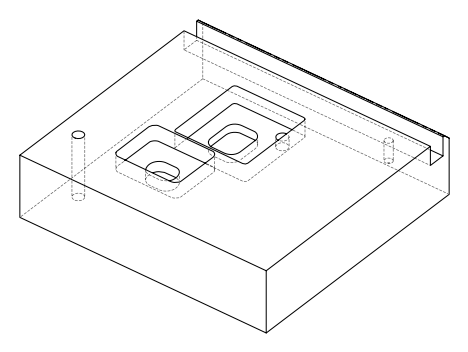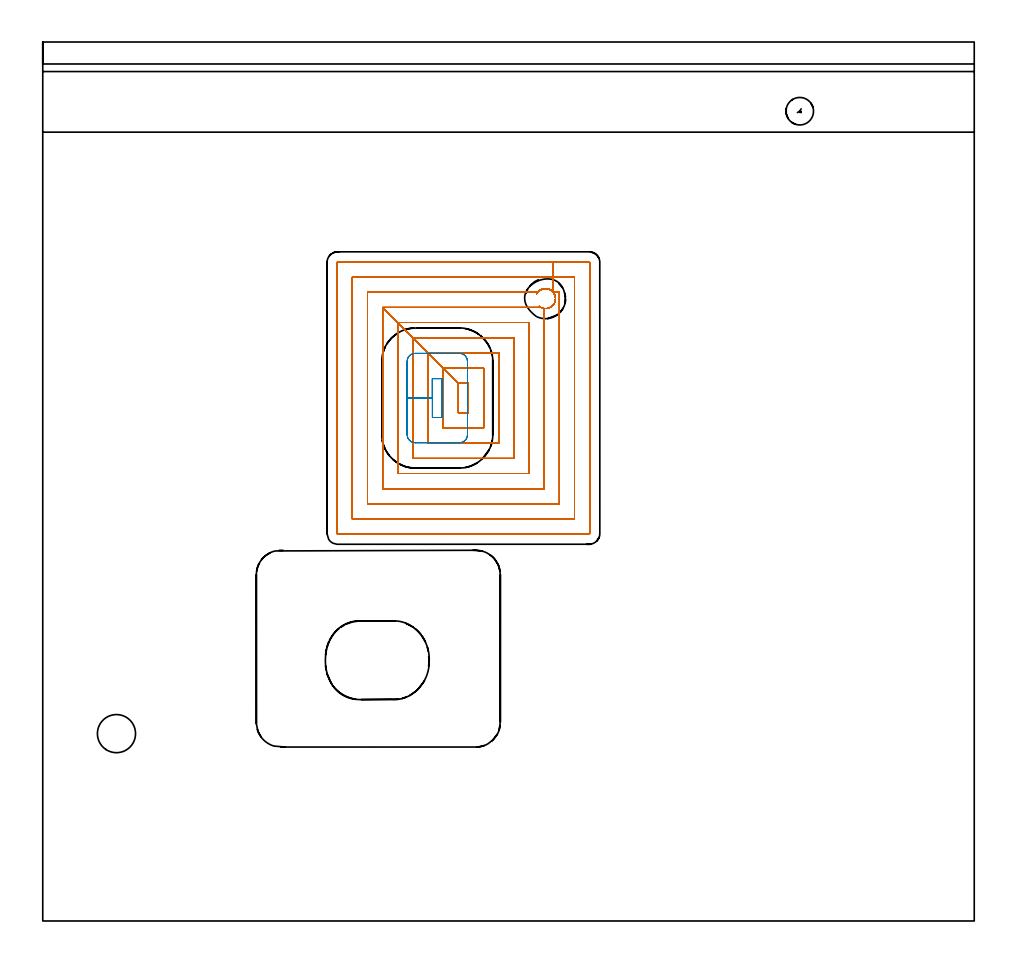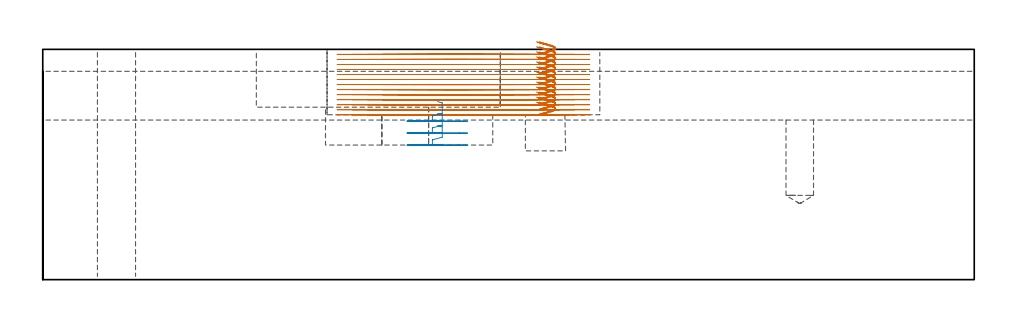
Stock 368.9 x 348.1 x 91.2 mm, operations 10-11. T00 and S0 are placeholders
(PLAN: 14 operations, 11 tool changes, 91.8 min)
(1 SPOT_DRILL | STEP1HOLE | NXT0321_9005460120000 | 0.03 min | 3 mm3)
(2 SPOT_DRILL_1 | STEP1POCKET | NXT0321_9005460120000 | 0.04 min | 2843 mm3)
(3 SPOT_DRILL_2 | STEP1POCKET_1 | NXT0321_9005460120000 | 0.03 min | 3055 mm3)
(4 DRILL_THROUGH_HOLE_INTO_CENTER | STEP1HOLE | NXT0301_065 | 0.39 min | 6298 mm3)
(5 DRILL_TO_ENLARGE_THROUGH_HOLE | STEP1HOLE | UGT0301_281 | 0.4 min | 9999 mm3)
(6 DRILL_BLIND_HOLE_INTO_CENTER | STEP1POCKET | NXT0301_128 | 0.07 min | 1570 mm3)
(7 DRILL_BLIND_HOLE_INTO_CENTER_1 | STEP1POCKET_1 | UGT0301_221 | 0.15 min | 2947 mm3)
(8 MILL_ROUGH_BLIND_HOLE_CONTOUR | STEP1POCKET | NXT0201_013 | Spiral | 0.49 min | 3564 mm3)
(9 AREA_MILL | FG_CHAMFER_SURFACE | UGT0205_001 | 11.96 min | 13963 mm3)
(10 MILL_RECTANGULAR_POCKET | POCKET_RECTANGULAR_STRAIGHT | NXT0201_009 | Follow Part, ap 2, ae 75% | 56.69 min | 318452 mm3)
(11 MILL_RECTANGULAR_POCKET_1 | POCKET_RECTANGULAR_STRAIGHT_1 | UGT0201_136 | Follow Part, ap 5, ae 75% | 1.35 min | 27385 mm3)
(12 MILL_RECTANGULAR_POCKET_2 | POCKET_RECTANGULAR_STRAIGHT_2 | UGT0201_008 | Follow Part, ap 4, ae 75% | 7.72 min | 170494 mm3)
(13 MILL_RECTANGULAR_POCKET_3 | POCKET_RECTANGULAR_STRAIGHT_3 | UGT0201_136 | Follow Part, ap 5, ae 75% | 0.95 min | 16499 mm3)
(14 MILL_RECTANGULAR_SLOT | SLOT_RECTANGULAR | UGT0201_008 | Follow Part, ap 4, ae 75% | 11.5 min | 244795 mm3)
(TOOL NXT0321_9005460120000 | NC Spot Drill, 142deg, 12mm, Carbide, Uncoated | D12 PA142 FL30 Z2)
(TOOL NXT0301_065 | Carbide Drill 9.4mm [860.1-0940-075A1-MM 2214] | D9.4 PA140 FL98 Z2)
(TOOL UGT0301_281 | Twist Drill 15.1 mm | D15.1 PA118 FL120 Z2)
(TOOL NXT0301_128 | Carbide Drill 12mm [861.1-1200-036A1-GP GC34] | D12 PA150 FL37.4 Z2)
(TOOL UGT0301_221 | Twist Drill 10.9 mm | D10.9 PA118 FL92 Z2)
(TOOL NXT0201_013 | ENDMILL 10mm | D10 FL30 Z4)
(TOOL UGT0205_001 | Chamfer Mill 20 x 3 x 45 deg. | D20 FL50 Z2)
(TOOL NXT0201_009 | ENDMILL 8mm [2P460-0800-NA 1630] | D8 FL26 Z6)
(TOOL UGT0201_136 | Carbide End Mill 20.0 | D20 FL30 Z4)
(TOOL UGT0201_008 | End Mill 16 mm | D16 FL32 Z4)
(OP 10 MILL_RECTANGULAR_POCKET)
G17 G21 G94 G90
T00 M6
G54
G17 G0 G90 X195.598 Y248.327 S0 M3
G43 Z101.2 H1
Z94.2
G94 G1 X195.77 Y248.616 Z94.11 F250.
X195.924 Y248.835 Z94.038
X196.092 Y249.07 Z93.961
X196.217 Y249.217 Z93.909
X196.296 Y249.292 Z93.88
X196.597 Y249.545 Z93.774
X196.904 Y249.795 Z93.668
X197.316 Y250.018 Z93.543
X197.526 Y250.115 Z93.481
X197.731 Y250.208 Z93.421
X198.017 Y250.304 Z93.339
X198.425 Y250.383 Z93.228
X198.839 Y250.447 Z93.116
X199.1 Y250.454 Z93.046
X199.54 Y250.418 Z92.928
X199.914 Y250.371 Z92.827
X200.214 Y250.29 Z92.743
X200.758 Y250.091 Z92.588
X200.793 Y250.077 Z92.578
X200.928 Y250.012 Z92.538
X201.352 Y249.733 Z92.402
X201.782 Y249.412 Z92.258
X202.096 Y249.062 Z92.132
X202.12 Y249.033 Z92.122
X202.452 Y248.601 Z91.976
X202.611 Y248.296 Z91.884
X202.839 Y247.799 Z91.737
X202.901 Y247.605 Z91.683
X202.985 Y247.164 Z91.563
X203.048 Y246.754 Z91.452
X203.054 Y246.491 Z91.381
X203.017 Y246.05 Z91.262
X202.97 Y245.68 Z91.163
X202.886 Y245.377 Z91.078
X202.727 Y244.941 Z90.954
X202.559 Y244.574 Z90.846
X202.518 Y244.51 Z90.825
X202.354 Y244.275 Z90.749
X202.067 Y243.885 Z90.619
X201.715 Y243.549 Z90.488
X201.263 Y243.181 Z90.332
X201.213 Y243.147 Z90.316
X200.336 Y242.736 Z90.056
X199.914 Y242.641 Z89.941
X199.468 Y242.564 Z89.819
X199.197 Y242.545 Z89.746
X198.801 Y242.57 Z89.64
X198.373 Y242.613 Z89.525
X198.097 Y242.674 Z89.449
X197.287 Y242.983 Z89.217
X197.257 Y243. Z89.208
X134.6 F500.
X164.6 Y213.
Y201.2
X168.6
Y213.
X164.6
X158.6 Y219.
Y195.2
X174.6
Y219.
X158.6
X152.6 Y225.
Y189.2
X180.6
Y225.
X152.6
X146.6 Y231.
Y183.2
X186.6
Y231.
X146.6
X140.6 Y237.
Y177.2
X192.6
Y237.
X140.6
X134.6 Y243.
Y171.2
X198.6
Y242.59
G0 X196.589 Y243.451 Z94.2
G1 X196.912 Y243.221 Z94.094 F250.
X197.084 Y243.1 Z94.037
X197.287 Y242.983 Z93.975
X198.097 Y242.674 Z93.742
X198.373 Y242.613 Z93.666
X198.801 Y242.57 Z93.551
X199.197 Y242.545 Z93.445
X199.468 Y242.564 Z93.372
X199.914 Y242.641 Z93.251
X200.336 Y242.736 Z93.135
X201.213 Y243.147 Z92.875
X201.263 Y243.181 Z92.859
X201.715 Y243.549 Z92.703
X202.067 Y243.885 Z92.572
X202.559 Y244.574 Z92.346
X202.727 Y244.941 Z92.238
X202.886 Y245.377 Z92.113
X202.97 Y245.68 Z92.029
X203.017 Y246.05 Z91.929
X203.054 Y246.491 Z91.81
X203.048 Y246.754 Z91.74
X202.985 Y247.164 Z91.629
X202.901 Y247.605 Z91.508
X202.839 Y247.799 Z91.454
X202.611 Y248.296 Z91.307
X202.452 Y248.601 Z91.215
X202.12 Y249.033 Z91.069
X202.096 Y249.062 Z91.059
X201.782 Y249.412 Z90.933
X201.352 Y249.733 Z90.789
X200.928 Y250.012 Z90.653
X200.793 Y250.077 Z90.613
X200.758 Y250.091 Z90.603
X200.214 Y250.29 Z90.448
X199.914 Y250.371 Z90.365
X199.54 Y250.418 Z90.264
X199.1 Y250.454 Z90.145
X198.839 Y250.447 Z90.075
X198.425 Y250.383 Z89.963
X198.017 Y250.304 Z89.852
X197.731 Y250.208 Z89.771
X197.526 Y250.115 Z89.71
X197.316 Y250.018 Z89.649
X196.904 Y249.795 Z89.523
X196.217 Y249.217 Z89.282
X196.092 Y249.07 Z89.231
X196.042 Y249. Z89.208
X128.6 F500.
Y165.2
X204.6
Y249.
X202.145
Y255.
X122.6
Y159.2
X210.6
Y255.
X202.145
Y261.
X116.8
G3 X116.6 Y260.8 R0.2
G1 Y153.4
G3 X116.8 Y153.2 R0.2
G1 X216.4
G3 X216.6 Y153.4 R0.2
G1 Y260.8
G3 X216.4 Y261. R0.2
G1 X202.145
X201.145
G0 X195.597 Y248.326 Z92.208
G1 X195.771 Y248.618 Z92.117 F250.
X196.131 Y249.112 Z91.953
X196.296 Y249.292 Z91.888
X196.597 Y249.545 Z91.782
X196.904 Y249.795 Z91.676
X197.312 Y250.015 Z91.552
X197.731 Y250.208 Z91.428
X198.017 Y250.304 Z91.347
X198.425 Y250.383 Z91.236
X198.839 Y250.447 Z91.124
X199.1 Y250.454 Z91.054
X199.54 Y250.418 Z90.935
X199.914 Y250.371 Z90.834
X200.214 Y250.29 Z90.751
X200.758 Y250.091 Z90.596
X200.793 Y250.077 Z90.586
X200.928 Y250.012 Z90.546
X201.352 Y249.733 Z90.41
X201.782 Y249.412 Z90.266
X202.096 Y249.062 Z90.14
X202.12 Y249.033 Z90.13
X202.452 Y248.601 Z89.984
X202.611 Y248.296 Z89.892
X202.839 Y247.799 Z89.745
X202.901 Y247.605 Z89.691
X202.985 Y247.164 Z89.57
X203.048 Y246.754 Z89.459
X203.054 Y246.491 Z89.389
X203.017 Y246.05 Z89.27
X202.97 Y245.68 Z89.17
X202.886 Y245.377 Z89.086
X202.727 Y244.941 Z88.961
X202.559 Y244.574 Z88.853
X202.518 Y244.51 Z88.833
X202.354 Y244.275 Z88.756
X202.067 Y243.885 Z88.627
X201.715 Y243.549 Z88.496
X201.263 Y243.181 Z88.34
X201.213 Y243.147 Z88.324
X200.336 Y242.736 Z88.064
X199.914 Y242.641 Z87.948
X199.468 Y242.564 Z87.827
X199.197 Y242.545 Z87.754
X198.801 Y242.57 Z87.648
X198.373 Y242.613 Z87.533
X198.097 Y242.674 Z87.457
X197.287 Y242.983 Z87.224
X197.257 Y243. Z87.215
X134.6 F500.
X164.6 Y213.
Y201.2
X168.6
Y213.
X164.6
X158.6 Y219.
Y195.2
X174.6
Y219.
X158.6
X152.6 Y225.
Y189.2
X180.6
Y225.
X152.6
X146.6 Y231.
Y183.2
X186.6
Y231.
X146.6
X140.6 Y237.
Y177.2
X192.6
Y237.
X140.6
X134.6 Y243.
Y171.2
X198.6
Y242.59
G0 X196.586 Y243.453 Z92.208
G1 X196.912 Y243.221 Z92.1 F250.
X197.084 Y243.1 Z92.044
X197.287 Y242.983 Z91.981
X198.097 Y242.674 Z91.749
X198.373 Y242.613 Z91.673
X198.801 Y242.57 Z91.558
X199.197 Y242.545 Z91.451
X199.468 Y242.564 Z91.378
X199.914 Y242.641 Z91.257
X200.336 Y242.736 Z91.142
X201.213 Y243.147 Z90.882
X201.263 Y243.181 Z90.866
X201.715 Y243.549 Z90.71
X202.067 Y243.885 Z90.579
X202.559 Y244.574 Z90.352
X202.727 Y244.941 Z90.244
X202.886 Y245.377 Z90.12
X202.97 Y245.68 Z90.035
X203.017 Y246.05 Z89.936
X203.054 Y246.491 Z89.817
X203.048 Y246.754 Z89.746
X202.985 Y247.164 Z89.635
X202.901 Y247.605 Z89.515
X202.839 Y247.799 Z89.46
X202.611 Y248.296 Z89.314
X202.452 Y248.601 Z89.222
X202.12 Y249.033 Z89.076
X202.096 Y249.062 Z89.066
X201.782 Y249.412 Z88.94
X201.352 Y249.733 Z88.796
X200.928 Y250.012 Z88.66
X200.793 Y250.077 Z88.62
X200.758 Y250.091 Z88.61
X200.214 Y250.29 Z88.454
X199.914 Y250.371 Z88.371
X199.54 Y250.418 Z88.27
X199.1 Y250.454 Z88.152
X198.839 Y250.447 Z88.082
X198.425 Y250.383 Z87.97
X198.017 Y250.304 Z87.858
X197.727 Y250.207 Z87.776
X197.312 Y250.015 Z87.654
X196.904 Y249.795 Z87.53
X196.597 Y249.545 Z87.424
X196.296 Y249.292 Z87.318
X196.166 Y249.15 Z87.267
X196.047 Y249. Z87.215
X128.6 F500.
Y165.2
X204.6
Y249.
X202.145
Y255.
X122.6
Y159.2
X210.6
Y255.
X202.145
Y261.
X116.8
G3 X116.6 Y260.8 R0.2
G1 Y153.4
G3 X116.8 Y153.2 R0.2
G1 X216.4
G3 X216.6 Y153.4 R0.2
G1 Y260.8
G3 X216.4 Y261. R0.2
G1 X202.145
X201.145
G0 X195.597 Y248.326 Z90.215
G1 X195.768 Y248.613 Z90.126 F250.
X195.991 Y248.928 Z90.022
X196.135 Y249.117 Z89.959
X196.296 Y249.292 Z89.895
X196.597 Y249.545 Z89.79
X196.904 Y249.795 Z89.684
X197.312 Y250.015 Z89.559
X197.731 Y250.208 Z89.436
X198.017 Y250.304 Z89.355
X198.425 Y250.383 Z89.244
X198.839 Y250.447 Z89.131
X199.1 Y250.454 Z89.061
X199.54 Y250.418 Z88.943
X199.914 Y250.371 Z88.842
X200.214 Y250.29 Z88.759
X200.758 Y250.091 Z88.604
X200.793 Y250.077 Z88.594
X200.928 Y250.012 Z88.553
X201.352 Y249.733 Z88.417
X201.782 Y249.412 Z88.274
X202.096 Y249.062 Z88.148
X202.12 Y249.033 Z88.137
X202.452 Y248.601 Z87.991
X202.611 Y248.296 Z87.899
X202.839 Y247.799 Z87.753
X202.901 Y247.605 Z87.698
X202.985 Y247.164 Z87.578
X203.048 Y246.754 Z87.467
X203.054 Y246.491 Z87.397
X203.017 Y246.05 Z87.278
X202.97 Y245.68 Z87.178
X202.886 Y245.377 Z87.094
X202.727 Y244.941 Z86.969
X202.559 Y244.574 Z86.861
X202.518 Y244.51 Z86.841
X202.354 Y244.275 Z86.764
X202.067 Y243.885 Z86.634
X201.715 Y243.549 Z86.504
X201.263 Y243.181 Z86.348
X201.213 Y243.147 Z86.331
X200.336 Y242.736 Z86.072
X199.914 Y242.641 Z85.956
X199.468 Y242.564 Z85.835
X199.197 Y242.545 Z85.762
X198.801 Y242.57 Z85.655
X198.373 Y242.613 Z85.54
X198.1 Y242.673 Z85.465
X197.287 Y242.983 Z85.232
X197.257 Y243. Z85.223
X134.6 F500.
X164.6 Y213.
Y201.2
X168.6
Y213.
X164.6
X158.6 Y219.
Y195.2
X174.6
Y219.
X158.6
X152.6 Y225.
Y189.2
X180.6
Y225.
X152.6
X146.6 Y231.
Y183.2
X186.6
Y231.
X146.6
X140.6 Y237.
Y177.2
X192.6
Y237.
X140.6
X134.6 Y243.
Y171.2
X198.6
Y242.59
G0 X196.586 Y243.453 Z90.215
G1 X197.075 Y243.105 Z90.054 F250.
X197.287 Y242.983 Z89.989
X198.1 Y242.673 Z89.756
X198.373 Y242.613 Z89.681
X198.801 Y242.57 Z89.566
X199.197 Y242.545 Z89.459
X199.468 Y242.564 Z89.386
X199.914 Y242.641 Z89.265
X200.336 Y242.736 Z89.149
X201.213 Y243.147 Z88.89
X201.263 Y243.181 Z88.873
X201.715 Y243.549 Z88.717
X202.067 Y243.885 Z88.587
X202.559 Y244.574 Z88.36
X202.727 Y244.941 Z88.252
X202.886 Y245.377 Z88.127
X202.97 Y245.68 Z88.043
X203.017 Y246.05 Z87.943
X203.054 Y246.491 Z87.824
X203.048 Y246.754 Z87.754
X202.985 Y247.164 Z87.643
X202.901 Y247.605 Z87.523
X202.839 Y247.799 Z87.468
X202.611 Y248.296 Z87.322
X202.452 Y248.601 Z87.23
X202.12 Y249.033 Z87.084
X202.096 Y249.062 Z87.073
X201.782 Y249.412 Z86.947
X201.352 Y249.733 Z86.803
X200.928 Y250.012 Z86.668
X200.793 Y250.077 Z86.627
X200.758 Y250.091 Z86.617
X200.214 Y250.29 Z86.462
X199.914 Y250.371 Z86.379
X199.54 Y250.418 Z86.278
X199.1 Y250.454 Z86.16
X198.839 Y250.447 Z86.09
X198.425 Y250.383 Z85.977
X198.017 Y250.304 Z85.866
X197.726 Y250.206 Z85.784
X197.312 Y250.015 Z85.662
X196.904 Y249.795 Z85.537
X196.597 Y249.545 Z85.431
X196.296 Y249.292 Z85.326
X196.166 Y249.15 Z85.274
X196.047 Y249. Z85.223
X128.6 F500.
Y165.2
X204.6
Y249.
X202.145
Y255.
X122.6
Y159.2
X210.6
Y255.
X202.145
Y261.
X116.8
G3 X116.6 Y260.8 R0.2
G1 Y153.4
G3 X116.8 Y153.2 R0.2
G1 X216.4
G3 X216.6 Y153.4 R0.2
G1 Y260.8
G3 X216.4 Y261. R0.2
G1 X202.145
X201.145
G0 X195.597 Y248.326 Z88.223
G1 X195.77 Y248.616 Z88.133 F250.
X196.016 Y248.963 Z88.019
X196.095 Y249.074 Z87.982
X196.216 Y249.215 Z87.932
X196.299 Y249.295 Z87.901
X196.596 Y249.544 Z87.798
X196.905 Y249.796 Z87.691
X197.314 Y250.016 Z87.566
X197.594 Y250.146 Z87.484
X197.735 Y250.21 Z87.442
X198.016 Y250.304 Z87.363
X198.433 Y250.384 Z87.249
X198.836 Y250.447 Z87.14
X199.106 Y250.454 Z87.067
X199.548 Y250.417 Z86.948
X199.912 Y250.371 Z86.85
X200.221 Y250.287 Z86.764
X200.753 Y250.092 Z86.613
X200.795 Y250.076 Z86.601
X200.927 Y250.012 Z86.561
X201.36 Y249.727 Z86.422
X201.782 Y249.412 Z86.281
X202.096 Y249.062 Z86.155
X202.12 Y249.033 Z86.145
X202.452 Y248.6 Z85.999
X202.576 Y248.364 Z85.928
X202.611 Y248.296 Z85.907
X202.84 Y247.798 Z85.76
X202.901 Y247.605 Z85.706
X202.985 Y247.164 Z85.586
X203.048 Y246.754 Z85.475
X203.054 Y246.491 Z85.404
X203.017 Y246.05 Z85.285
X202.97 Y245.681 Z85.186
X202.885 Y245.374 Z85.101
X202.727 Y244.942 Z84.977
X202.557 Y244.571 Z84.868
X202.519 Y244.51 Z84.849
X202.349 Y244.268 Z84.769
X202.067 Y243.885 Z84.642
X201.739 Y243.571 Z84.52
X201.711 Y243.546 Z84.51
X201.265 Y243.182 Z84.356
X201.21 Y243.146 Z84.338
X200.335 Y242.735 Z84.079
X199.914 Y242.641 Z83.964
X199.468 Y242.564 Z83.842
X199.197 Y242.545 Z83.769
X198.801 Y242.57 Z83.663
X198.373 Y242.613 Z83.548
X198.1 Y242.673 Z83.473
X197.287 Y242.983 Z83.24
X197.257 Y243. Z83.231
X134.6 F500.
X164.6 Y213.
Y201.2
X168.6
Y213.
X164.6
X158.6 Y219.
Y195.2
X174.6
Y219.
X158.6
X152.6 Y225.
Y189.2
X180.6
Y225.
X152.6
X146.6 Y231.
Y183.2
X186.6
Y231.
X146.6
X140.6 Y237.
Y177.2
X192.6
Y237.
X140.6
X134.6 Y243.
Y171.2
X198.6
Y242.59
G0 X196.588 Y243.451 Z88.223
G1 X197.074 Y243.106 Z88.063 F250.
X197.287 Y242.983 Z87.997
X198.1 Y242.673 Z87.764
X198.373 Y242.613 Z87.689
X198.801 Y242.57 Z87.574
X199.197 Y242.545 Z87.468
X199.468 Y242.564 Z87.395
X199.914 Y242.641 Z87.274
X200.335 Y242.735 Z87.158
X201.21 Y243.146 Z86.899
X201.739 Y243.571 Z86.717
X202.067 Y243.885 Z86.595
X202.557 Y244.571 Z86.369
X202.727 Y244.942 Z86.26
X202.885 Y245.374 Z86.137
X202.97 Y245.681 Z86.051
X203.017 Y246.05 Z85.952
X203.054 Y246.491 Z85.833
X203.048 Y246.754 Z85.763
X202.985 Y247.164 Z85.652
X202.901 Y247.605 Z85.531
X202.84 Y247.798 Z85.477
X202.611 Y248.296 Z85.33
X202.576 Y248.364 Z85.31
X202.452 Y248.6 Z85.238
X202.12 Y249.033 Z85.092
X202.096 Y249.062 Z85.082
X201.782 Y249.412 Z84.956
X201.36 Y249.727 Z84.815
X200.927 Y250.012 Z84.676
X200.795 Y250.076 Z84.637
X200.753 Y250.092 Z84.625
X200.221 Y250.287 Z84.473
X199.912 Y250.371 Z84.387
X199.548 Y250.417 Z84.289
X199.106 Y250.454 Z84.17
X198.836 Y250.447 Z84.098
X198.433 Y250.384 Z83.988
X198.016 Y250.304 Z83.875
X197.735 Y250.21 Z83.795
X197.594 Y250.146 Z83.753
X197.314 Y250.016 Z83.671
X196.905 Y249.796 Z83.546
X196.216 Y249.215 Z83.305
X196.095 Y249.074 Z83.255
X196.042 Y249. Z83.231
X128.6 F500.
Y165.2
X204.6
Y249.
X202.145
Y255.
X122.6
Y159.2
X210.6
Y255.
X202.145
Y261.
X116.8
G3 X116.6 Y260.8 R0.2
G1 Y153.4
G3 X116.8 Y153.2 R0.2
G1 X216.4
G3 X216.6 Y153.4 R0.2
G1 Y260.8
G3 X216.4 Y261. R0.2
G1 X202.145
X201.145
G0 X195.597 Y248.326 Z86.231
G1 X195.772 Y248.619 Z86.139 F250.
X195.881 Y248.774 Z86.089
X196.095 Y249.074 Z85.99
X196.216 Y249.215 Z85.94
X196.299 Y249.295 Z85.909
X196.596 Y249.544 Z85.805
X196.905 Y249.796 Z85.699
X197.316 Y250.018 Z85.573
X197.527 Y250.115 Z85.511
X197.735 Y250.21 Z85.45
X198.016 Y250.304 Z85.37
X198.433 Y250.384 Z85.257
X198.836 Y250.447 Z85.147
X199.106 Y250.454 Z85.075
X199.548 Y250.417 Z84.956
X199.912 Y250.371 Z84.858
X200.219 Y250.287 Z84.773
X200.795 Y250.076 Z84.608
X200.927 Y250.012 Z84.569
X201.36 Y249.727 Z84.43
X201.78 Y249.413 Z84.289
X202.12 Y249.033 Z84.153
X202.452 Y248.6 Z84.007
X202.611 Y248.296 Z83.915
X202.84 Y247.798 Z83.768
X202.901 Y247.605 Z83.714
X202.985 Y247.164 Z83.593
X203.048 Y246.754 Z83.482
X203.054 Y246.491 Z83.412
X203.017 Y246.05 Z83.293
X202.97 Y245.681 Z83.194
X202.885 Y245.374 Z83.108
X202.727 Y244.942 Z82.985
X202.557 Y244.571 Z82.875
X202.519 Y244.51 Z82.856
X202.349 Y244.268 Z82.777
X202.067 Y243.885 Z82.65
X201.739 Y243.571 Z82.528
X201.711 Y243.546 Z82.518
X201.265 Y243.182 Z82.364
X201.21 Y243.146 Z82.346
X200.335 Y242.735 Z82.087
X199.914 Y242.641 Z81.971
X199.468 Y242.564 Z81.85
X199.197 Y242.545 Z81.777
X198.801 Y242.57 Z81.671
X198.373 Y242.613 Z81.556
X198.097 Y242.674 Z81.48
X197.287 Y242.983 Z81.248
X197.257 Y243. Z81.238
X134.6 F500.
X164.6 Y213.
Y201.2
X168.6
Y213.
X164.6
X158.6 Y219.
Y195.2
X174.6
Y219.
X158.6
X152.6 Y225.
Y189.2
X180.6
Y225.
X152.6
X146.6 Y231.
Y183.2
X186.6
Y231.
X146.6
X140.6 Y237.
Y177.2
X192.6
Y237.
X140.6
X134.6 Y243.
Y171.2
X198.6
Y242.59
G0 X196.588 Y243.451 Z86.231
G1 X196.975 Y243.177 Z86.104 F250.
X197.081 Y243.102 Z86.069
X197.287 Y242.983 Z86.005
X198.097 Y242.674 Z85.773
X198.373 Y242.613 Z85.697
X198.801 Y242.57 Z85.582
X199.197 Y242.545 Z85.475
X199.468 Y242.564 Z85.403
X199.914 Y242.641 Z85.281
X200.335 Y242.735 Z85.166
X201.21 Y243.146 Z84.907
X201.739 Y243.571 Z84.725
X202.067 Y243.885 Z84.603
X202.557 Y244.571 Z84.377
X202.727 Y244.942 Z84.268
X202.885 Y245.374 Z84.144
X202.97 Y245.681 Z84.059
X203.017 Y246.05 Z83.96
X203.054 Y246.491 Z83.841
X203.048 Y246.754 Z83.77
X202.985 Y247.164 Z83.659
X202.901 Y247.605 Z83.539
X202.84 Y247.798 Z83.485
X202.611 Y248.296 Z83.338
X202.452 Y248.6 Z83.246
X202.113 Y249.041 Z83.097
X201.78 Y249.413 Z82.963
X201.36 Y249.727 Z82.822
X200.927 Y250.012 Z82.684
X200.783 Y250.081 Z82.641
X200.219 Y250.287 Z82.48
X199.912 Y250.371 Z82.395
X199.548 Y250.417 Z82.297
X199.106 Y250.454 Z82.178
X198.836 Y250.447 Z82.105
X198.433 Y250.384 Z81.996
X198.016 Y250.304 Z81.882
X197.735 Y250.21 Z81.803
X197.527 Y250.115 Z81.741
X197.316 Y250.018 Z81.679
X196.905 Y249.796 Z81.554
X196.216 Y249.215 Z81.313
X196.095 Y249.074 Z81.263
X196.042 Y249. Z81.238
X128.6 F500.
Y165.2
X204.6
Y249.
X202.145
Y255.
X122.6
Y159.2
X210.6
Y255.
X202.145
Y261.
X116.8
G3 X116.6 Y260.8 R0.2
G1 Y153.4
G3 X116.8 Y153.2 R0.2
G1 X216.4
G3 X216.6 Y153.4 R0.2
G1 Y260.8
G3 X216.4 Y261. R0.2
G1 X202.145
X201.145
G0 X195.598 Y248.327 Z84.238
G1 X195.769 Y248.615 Z84.148 F250.
X195.952 Y248.874 Z84.064
X196.092 Y249.07 Z83.999
X196.217 Y249.217 Z83.947
X196.296 Y249.292 Z83.918
X196.597 Y249.545 Z83.813
X196.904 Y249.795 Z83.707
X197.316 Y250.018 Z83.581
X197.526 Y250.115 Z83.519
X197.731 Y250.208 Z83.459
X198.017 Y250.304 Z83.378
X198.425 Y250.383 Z83.267
X198.839 Y250.447 Z83.154
X199.1 Y250.454 Z83.084
X199.54 Y250.418 Z82.966
X199.914 Y250.371 Z82.865
X200.212 Y250.29 Z82.782
X200.793 Y250.077 Z82.617
X200.928 Y250.012 Z82.576
X201.352 Y249.733 Z82.441
X201.78 Y249.413 Z82.297
X202.12 Y249.033 Z82.161
X202.452 Y248.601 Z82.015
X202.611 Y248.296 Z81.922
X202.839 Y247.799 Z81.776
X202.901 Y247.605 Z81.721
X202.985 Y247.164 Z81.601
X203.048 Y246.754 Z81.49
X203.054 Y246.491 Z81.42
X203.017 Y246.05 Z81.301
X202.97 Y245.68 Z81.201
X202.886 Y245.377 Z81.117
X202.727 Y244.941 Z80.992
X202.559 Y244.574 Z80.884
X202.518 Y244.51 Z80.864
X202.354 Y244.275 Z80.787
X202.067 Y243.885 Z80.658
X201.715 Y243.549 Z80.527
X201.263 Y243.181 Z80.371
X201.213 Y243.147 Z80.355
X200.336 Y242.736 Z80.095
X199.914 Y242.641 Z79.979
X199.468 Y242.564 Z79.858
X199.197 Y242.545 Z79.785
X198.801 Y242.57 Z79.679
X198.373 Y242.613 Z79.563
X198.097 Y242.674 Z79.488
X197.287 Y242.983 Z79.255
X197.257 Y243. Z79.246
X134.6 F500.
X164.6 Y213.
Y201.2
X168.6
Y213.
X164.6
X158.6 Y219.
Y195.2
X174.6
Y219.
X158.6
X152.6 Y225.
Y189.2
X180.6
Y225.
X152.6
X146.6 Y231.
Y183.2
X186.6
Y231.
X146.6
X140.6 Y237.
Y177.2
X192.6
Y237.
X140.6
X134.6 Y243.
Y171.2
X198.6
Y242.59
G0 X196.589 Y243.451 Z84.238
G1 X196.975 Y243.177 Z84.111 F250.
X197.082 Y243.101 Z84.076
X197.287 Y242.983 Z84.013
X198.097 Y242.674 Z83.781
X198.373 Y242.613 Z83.705
X198.801 Y242.57 Z83.59
X199.197 Y242.545 Z83.483
X199.468 Y242.564 Z83.41
X199.914 Y242.641 Z83.289
X200.336 Y242.736 Z83.173
X201.213 Y243.147 Z82.914
X201.263 Y243.181 Z82.897
X201.715 Y243.549 Z82.741
X202.067 Y243.885 Z82.611
X202.559 Y244.574 Z82.384
X202.727 Y244.941 Z82.276
X202.886 Y245.377 Z82.152
X202.97 Y245.68 Z82.067
X203.017 Y246.05 Z81.967
X203.054 Y246.491 Z81.849
X203.048 Y246.754 Z81.778
X202.985 Y247.164 Z81.667
X202.901 Y247.605 Z81.547
X202.839 Y247.799 Z81.492
X202.611 Y248.296 Z81.346
X202.452 Y248.601 Z81.254
X202.113 Y249.041 Z81.105
X201.78 Y249.413 Z80.971
X201.352 Y249.733 Z80.828
X200.928 Y250.012 Z80.692
X200.791 Y250.078 Z80.651
X200.212 Y250.29 Z80.486
X199.914 Y250.371 Z80.403
X199.54 Y250.418 Z80.302
X199.1 Y250.454 Z80.184
X198.839 Y250.447 Z80.114
X198.425 Y250.383 Z80.002
X198.017 Y250.304 Z79.89
X197.731 Y250.208 Z79.809
X197.526 Y250.115 Z79.749
X197.316 Y250.018 Z79.687
X196.904 Y249.795 Z79.562
X196.217 Y249.217 Z79.321
X196.092 Y249.07 Z79.269
X196.042 Y249. Z79.246
X128.6 F500.
Y165.2
X204.6
Y249.
X202.145
Y255.
X122.6
Y159.2
X210.6
Y255.
X202.145
Y261.
X116.8
G3 X116.6 Y260.8 R0.2
G1 Y153.4
G3 X116.8 Y153.2 R0.2
G1 X216.4
G3 X216.6 Y153.4 R0.2
G1 Y260.8
G3 X216.4 Y261. R0.2
G1 X202.145
X201.145
G0 X195.597 Y248.326 Z82.246
G1 X195.77 Y248.617 Z82.156 F250.
X196.131 Y249.112 Z81.991
X196.296 Y249.292 Z81.926
X196.597 Y249.545 Z81.821
X196.904 Y249.795 Z81.714
X197.312 Y250.015 Z81.59
X197.731 Y250.208 Z81.467
X198.017 Y250.304 Z81.386
X198.425 Y250.383 Z81.274
X198.839 Y250.447 Z81.162
X199.1 Y250.454 Z81.092
X199.54 Y250.418 Z80.974
X199.914 Y250.371 Z80.873
X200.214 Y250.29 Z80.79
X200.758 Y250.091 Z80.634
X200.793 Y250.077 Z80.624
X200.928 Y250.012 Z80.584
X201.352 Y249.733 Z80.448
X201.782 Y249.412 Z80.305
X202.096 Y249.062 Z80.179
X202.12 Y249.033 Z80.168
X202.452 Y248.601 Z80.022
X202.611 Y248.296 Z79.93
X202.839 Y247.799 Z79.784
X202.901 Y247.605 Z79.729
X202.985 Y247.164 Z79.609
X203.048 Y246.754 Z79.498
X203.054 Y246.491 Z79.427
X203.017 Y246.05 Z79.309
X202.97 Y245.68 Z79.209
X202.886 Y245.377 Z79.124
X202.727 Y244.941 Z79.
X202.559 Y244.574 Z78.892
X202.518 Y244.51 Z78.872
X202.354 Y244.275 Z78.795
X202.067 Y243.885 Z78.665
X201.715 Y243.549 Z78.535
X201.263 Y243.181 Z78.378
X201.213 Y243.147 Z78.362
X200.336 Y242.736 Z78.103
X199.914 Y242.641 Z77.987
X199.468 Y242.564 Z77.866
X199.197 Y242.545 Z77.793
X198.801 Y242.57 Z77.686
X198.373 Y242.613 Z77.571
X198.097 Y242.674 Z77.495
X197.287 Y242.983 Z77.263
X197.257 Y243. Z77.254
X134.6 F500.
X164.6 Y213.
Y201.2
X168.6
Y213.
X164.6
X158.6 Y219.
Y195.2
X174.6
Y219.
X158.6
X152.6 Y225.
Y189.2
X180.6
Y225.
X152.6
X146.6 Y231.
Y183.2
X186.6
Y231.
X146.6
X140.6 Y237.
Y177.2
X192.6
Y237.
X140.6
X134.6 Y243.
Y171.2
X198.6
Y242.59
G0 X196.586 Y243.453 Z82.246
G1 X197.075 Y243.105 Z82.085 F250.
X197.287 Y242.983 Z82.02
X198.097 Y242.674 Z81.787
X198.373 Y242.613 Z81.711
X198.801 Y242.57 Z81.596
X199.197 Y242.545 Z81.49
X199.468 Y242.564 Z81.417
X199.914 Y242.641 Z81.296
X200.336 Y242.736 Z81.18
X201.213 Y243.147 Z80.92
X201.263 Y243.181 Z80.904
X201.715 Y243.549 Z80.748
X202.067 Y243.885 Z80.617
X202.559 Y244.574 Z80.391
X202.727 Y244.941 Z80.283
X202.886 Y245.377 Z80.158
X202.97 Y245.68 Z80.074
X203.017 Y246.05 Z79.974
X203.054 Y246.491 Z79.855
X203.048 Y246.754 Z79.785
X202.985 Y247.164 Z79.674
X202.901 Y247.605 Z79.554
X202.839 Y247.799 Z79.499
X202.611 Y248.296 Z79.352
X202.452 Y248.601 Z79.26
X202.12 Y249.033 Z79.114
X202.096 Y249.062 Z79.104
X201.782 Y249.412 Z78.978
X201.352 Y249.733 Z78.834
X200.928 Y250.012 Z78.698
X200.793 Y250.077 Z78.658
X200.758 Y250.091 Z78.648
X200.214 Y250.29 Z78.493
X199.914 Y250.371 Z78.41
X199.54 Y250.418 Z78.309
X199.1 Y250.454 Z78.191
X198.839 Y250.447 Z78.12
X198.425 Y250.383 Z78.008
X198.017 Y250.304 Z77.897
X197.727 Y250.207 Z77.815
X197.312 Y250.015 Z77.692
X196.904 Y249.795 Z77.568
X196.597 Y249.545 Z77.462
X196.296 Y249.292 Z77.357
X196.166 Y249.15 Z77.305
X196.047 Y249. Z77.254
X128.6 F500.
Y165.2
X204.6
Y249.
X202.145
Y255.
X122.6
Y159.2
X210.6
Y255.
X202.145
Y261.
X116.8
G3 X116.6 Y260.8 R0.2
G1 Y153.4
G3 X116.8 Y153.2 R0.2
G1 X216.4
G3 X216.6 Y153.4 R0.2
G1 Y260.8
G3 X216.4 Y261. R0.2
G1 X202.145
X201.145
G0 X195.597 Y248.326 Z80.254
G1 X195.768 Y248.614 Z80.164 F250.
X195.99 Y248.926 Z80.062
X196.134 Y249.116 Z79.998
X196.296 Y249.292 Z79.934
X196.597 Y249.545 Z79.828
X196.904 Y249.795 Z79.722
X197.312 Y250.015 Z79.598
X197.73 Y250.208 Z79.474
X198.017 Y250.304 Z79.393
X198.425 Y250.383 Z79.282
X198.839 Y250.447 Z79.17
X199.1 Y250.454 Z79.1
X199.54 Y250.418 Z78.982
X199.914 Y250.371 Z78.881
X200.214 Y250.29 Z78.797
X200.758 Y250.091 Z78.642
X200.793 Y250.077 Z78.632
X200.928 Y250.012 Z78.592
X201.352 Y249.733 Z78.456
X201.782 Y249.412 Z78.312
X202.096 Y249.062 Z78.186
X202.12 Y249.033 Z78.176
X202.452 Y248.601 Z78.03
X202.611 Y248.296 Z77.938
X202.839 Y247.799 Z77.791
X202.901 Y247.605 Z77.737
X202.985 Y247.164 Z77.617
X203.048 Y246.754 Z77.505
X203.054 Y246.491 Z77.435
X203.017 Y246.05 Z77.316
X202.97 Y245.68 Z77.217
X202.886 Y245.377 Z77.132
X202.727 Y244.941 Z77.008
X202.559 Y244.574 Z76.9
X202.518 Y244.51 Z76.879
X202.354 Y244.275 Z76.802
X202.067 Y243.885 Z76.673
X201.715 Y243.549 Z76.542
X201.263 Y243.181 Z76.386
X201.213 Y243.147 Z76.37
X200.336 Y242.736 Z76.11
X199.914 Y242.641 Z75.994
X199.468 Y242.564 Z75.873
X199.197 Y242.545 Z75.8
X198.801 Y242.57 Z75.694
X198.373 Y242.613 Z75.579
X198.097 Y242.674 Z75.503
X197.287 Y242.983 Z75.271
X197.257 Y243. Z75.262
X134.6 F500.
X164.6 Y213.
Y201.2
X168.6
Y213.
X164.6
X158.6 Y219.
Y195.2
X174.6
Y219.
X158.6
X152.6 Y225.
Y189.2
X180.6
Y225.
X152.6
X146.6 Y231.
Y183.2
X186.6
Y231.
X146.6
X140.6 Y237.
Y177.2
X192.6
Y237.
X140.6
X134.6 Y243.
Y171.2
X198.6
Y242.59
G0 X196.586 Y243.453 Z80.254
G1 X197.075 Y243.105 Z80.093 F250.
X197.287 Y242.983 Z80.027
X198.097 Y242.674 Z79.795
X198.373 Y242.613 Z79.719
X198.801 Y242.57 Z79.604
X199.197 Y242.545 Z79.498
X199.468 Y242.564 Z79.425
X199.914 Y242.641 Z79.303
X200.336 Y242.736 Z79.188
X201.213 Y243.147 Z78.928
X201.263 Y243.181 Z78.912
X201.715 Y243.549 Z78.756
X202.067 Y243.885 Z78.625
X202.559 Y244.574 Z78.398
X202.727 Y244.941 Z78.29
X202.886 Y245.377 Z78.166
X202.97 Y245.68 Z78.081
X203.017 Y246.05 Z77.982
X203.054 Y246.491 Z77.863
X203.048 Y246.754 Z77.792
X202.985 Y247.164 Z77.681
X202.901 Y247.605 Z77.561
X202.839 Y247.799 Z77.507
X202.611 Y248.296 Z77.36
X202.452 Y248.601 Z77.268
X202.12 Y249.033 Z77.122
X202.096 Y249.062 Z77.112
X201.782 Y249.412 Z76.986
X201.352 Y249.733 Z76.842
X200.928 Y250.012 Z76.706
X200.793 Y250.077 Z76.666
X200.758 Y250.091 Z76.656
X200.214 Y250.29 Z76.501
X199.914 Y250.371 Z76.417
X199.54 Y250.418 Z76.316
X199.1 Y250.454 Z76.198
X198.839 Y250.447 Z76.128
X198.425 Y250.383 Z76.016
X198.017 Y250.304 Z75.905
X197.728 Y250.207 Z75.823
X197.312 Y250.015 Z75.7
X196.904 Y249.795 Z75.576
X196.597 Y249.545 Z75.47
X196.296 Y249.292 Z75.364
X196.166 Y249.15 Z75.313
X196.047 Y249. Z75.262
X128.6 F500.
Y165.2
X204.6
Y249.
X202.145
Y255.
X122.6
Y159.2
X210.6
Y255.
X202.145
Y261.
X116.8
G3 X116.6 Y260.8 R0.2
G1 Y153.4
G3 X116.8 Y153.2 R0.2
G1 X216.4
G3 X216.6 Y153.4 R0.2
G1 Y260.8
G3 X216.4 Y261. R0.2
G1 X202.145
X201.145
G0 X195.598 Y248.327 Z78.262
G1 X195.768 Y248.614 Z78.172 F250.
X196.074 Y249.046 Z78.03
X196.092 Y249.07 Z78.022
X196.217 Y249.217 Z77.97
X196.296 Y249.292 Z77.941
X196.597 Y249.545 Z77.836
X196.904 Y249.795 Z77.73
X197.313 Y250.016 Z77.605
X197.659 Y250.176 Z77.503
X197.731 Y250.208 Z77.482
X198.017 Y250.304 Z77.401
X198.425 Y250.383 Z77.29
X198.839 Y250.447 Z77.178
X199.1 Y250.454 Z77.107
X199.54 Y250.418 Z76.989
X199.914 Y250.371 Z76.888
X200.214 Y250.29 Z76.805
X200.758 Y250.091 Z76.65
X200.793 Y250.077 Z76.64
X200.928 Y250.012 Z76.6
X201.352 Y249.733 Z76.464
X201.782 Y249.412 Z76.32
X202.096 Y249.062 Z76.194
X202.12 Y249.033 Z76.184
X202.452 Y248.601 Z76.038
X202.611 Y248.296 Z75.946
X202.839 Y247.799 Z75.799
X202.901 Y247.605 Z75.744
X202.985 Y247.164 Z75.624
X203.048 Y246.754 Z75.513
X203.054 Y246.491 Z75.443
X203.017 Y246.05 Z75.324
X202.97 Y245.68 Z75.224
X202.886 Y245.377 Z75.14
X202.727 Y244.941 Z75.015
X202.559 Y244.574 Z74.907
X202.518 Y244.51 Z74.887
X202.354 Y244.275 Z74.81
X202.067 Y243.885 Z74.681
X201.723 Y243.557 Z74.553
X201.621 Y243.472 Z74.518
X201.263 Y243.181 Z74.394
X201.213 Y243.147 Z74.378
X200.336 Y242.736 Z74.118
X199.914 Y242.641 Z74.002
X199.468 Y242.564 Z73.881
X199.197 Y242.545 Z73.808
X198.801 Y242.57 Z73.702
X198.373 Y242.613 Z73.586
X198.099 Y242.674 Z73.511
X197.287 Y242.983 Z73.278
X197.257 Y243. Z73.269
X134.6 F500.
X164.6 Y213.
Y201.2
X168.6
Y213.
X164.6
X158.6 Y219.
Y195.2
X174.6
Y219.
X158.6
X152.6 Y225.
Y189.2
X180.6
Y225.
X152.6
X146.6 Y231.
Y183.2
X186.6
Y231.
X146.6
X140.6 Y237.
Y177.2
X192.6
Y237.
X140.6
X134.6 Y243.
Y171.2
X198.6
Y242.59
G0 X196.589 Y243.451 Z78.262
G1 X197.075 Y243.105 Z78.102 F250.
X197.287 Y242.983 Z78.036
X198.099 Y242.674 Z77.803
X198.373 Y242.613 Z77.728
X198.801 Y242.57 Z77.613
X199.197 Y242.545 Z77.506
X199.468 Y242.564 Z77.433
X199.914 Y242.641 Z77.312
X200.336 Y242.736 Z77.197
X201.213 Y243.147 Z76.937
X201.723 Y243.557 Z76.761
X202.067 Y243.885 Z76.634
X202.559 Y244.574 Z76.407
X202.727 Y244.941 Z76.299
X202.886 Y245.377 Z76.175
X202.97 Y245.68 Z76.09
X203.017 Y246.05 Z75.991
X203.054 Y246.491 Z75.872
X203.048 Y246.754 Z75.801
X202.985 Y247.164 Z75.69
X202.901 Y247.605 Z75.57
X202.839 Y247.799 Z75.515
X202.611 Y248.296 Z75.369
X202.452 Y248.601 Z75.277
X202.12 Y249.033 Z75.131
X202.096 Y249.062 Z75.121
X201.782 Y249.412 Z74.995
X201.352 Y249.733 Z74.851
X200.928 Y250.012 Z74.715
X200.793 Y250.077 Z74.675
X200.758 Y250.091 Z74.665
X200.214 Y250.29 Z74.509
X199.914 Y250.371 Z74.426
X199.54 Y250.418 Z74.325
X199.1 Y250.454 Z74.207
X198.839 Y250.447 Z74.137
X198.425 Y250.383 Z74.025
X198.017 Y250.304 Z73.913
X197.731 Y250.208 Z73.832
X197.659 Y250.176 Z73.811
X197.313 Y250.016 Z73.709
X196.904 Y249.795 Z73.585
X196.217 Y249.217 Z73.344
X196.042 Y249. Z73.269
X128.6 F500.
Y165.2
X204.6
Y249.
X202.145
Y255.
X122.6
Y159.2
X210.6
Y255.
X202.145
Y261.
X116.8
G3 X116.6 Y260.8 R0.2
G1 Y153.4
G3 X116.8 Y153.2 R0.2
G1 X216.4
G3 X216.6 Y153.4 R0.2
G1 Y260.8
G3 X216.4 Y261. R0.2
G1 X202.145
X201.145
G0 X195.597 Y248.327 Z76.269
G1 X195.772 Y248.62 Z76.178 F250.
X195.836 Y248.711 Z76.148
X196.093 Y249.071 Z76.029
X196.217 Y249.217 Z75.978
X196.297 Y249.293 Z75.949
X196.597 Y249.545 Z75.844
X196.904 Y249.795 Z75.737
X197.315 Y250.017 Z75.612
X197.586 Y250.142 Z75.532
X197.731 Y250.208 Z75.49
X198.019 Y250.304 Z75.408
X198.427 Y250.383 Z75.297
X198.84 Y250.447 Z75.185
X199.102 Y250.454 Z75.115
X199.541 Y250.417 Z74.997
X199.915 Y250.371 Z74.896
X200.215 Y250.289 Z74.812
X200.757 Y250.091 Z74.658
X200.792 Y250.077 Z74.648
X200.929 Y250.011 Z74.607
X201.354 Y249.732 Z74.471
X201.782 Y249.412 Z74.328
X202.096 Y249.062 Z74.202
X202.12 Y249.033 Z74.191
X202.452 Y248.601 Z74.045
X202.611 Y248.296 Z73.953
X202.84 Y247.799 Z73.807
X202.901 Y247.605 Z73.752
X202.985 Y247.164 Z73.632
X203.048 Y246.754 Z73.521
X203.054 Y246.491 Z73.45
X203.017 Y246.05 Z73.332
X202.97 Y245.681 Z73.232
X202.886 Y245.376 Z73.147
X202.727 Y244.941 Z73.023
X202.558 Y244.574 Z72.915
X202.519 Y244.51 Z72.895
X202.353 Y244.273 Z72.817
X202.067 Y243.885 Z72.688
X201.723 Y243.557 Z72.561
X201.621 Y243.472 Z72.525
X201.264 Y243.181 Z72.402
X201.212 Y243.147 Z72.385
X200.336 Y242.736 Z72.126
X199.914 Y242.641 Z72.01
X199.468 Y242.564 Z71.889
X199.197 Y242.545 Z71.816
X198.801 Y242.57 Z71.709
X198.373 Y242.613 Z71.594
X198.099 Y242.674 Z71.519
X197.287 Y242.983 Z71.286
X197.257 Y243. Z71.277
X134.6 F500.
X164.6 Y213.
Y201.2
X168.6
Y213.
X164.6
X158.6 Y219.
Y195.2
X174.6
Y219.
X158.6
X152.6 Y225.
Y189.2
X180.6
Y225.
X152.6
X146.6 Y231.
Y183.2
X186.6
Y231.
X146.6
X140.6 Y237.
Y177.2
X192.6
Y237.
X140.6
X134.6 Y243.
Y171.2
X198.6
Y242.59
G0 X196.589 Y243.451 Z76.269
G1 X197.075 Y243.106 Z76.109 F250.
X197.287 Y242.983 Z76.044
X198.099 Y242.674 Z75.811
X198.373 Y242.613 Z75.736
X198.801 Y242.57 Z75.62
X199.197 Y242.545 Z75.514
X199.468 Y242.564 Z75.441
X199.914 Y242.641 Z75.32
X200.336 Y242.736 Z75.204
X201.212 Y243.147 Z74.945
X201.723 Y243.557 Z74.769
X202.067 Y243.885 Z74.642
X202.558 Y244.574 Z74.415
X202.727 Y244.941 Z74.307
X202.886 Y245.376 Z74.182
X202.97 Y245.681 Z74.098
X203.017 Y246.05 Z73.998
X203.054 Y246.491 Z73.879
X203.048 Y246.754 Z73.809
X202.985 Y247.164 Z73.698
X202.901 Y247.605 Z73.578
X202.84 Y247.799 Z73.523
X202.611 Y248.296 Z73.377
X202.452 Y248.601 Z73.284
X202.12 Y249.033 Z73.138
X202.096 Y249.062 Z73.128
X201.782 Y249.412 Z73.002
X201.354 Y249.732 Z72.859
X200.929 Y250.011 Z72.723
X200.792 Y250.077 Z72.682
X200.757 Y250.091 Z72.672
X200.215 Y250.289 Z72.518
X199.915 Y250.371 Z72.434
X199.541 Y250.417 Z72.333
X199.102 Y250.454 Z72.215
X198.84 Y250.447 Z72.145
X198.427 Y250.383 Z72.033
X198.019 Y250.304 Z71.921
X197.731 Y250.208 Z71.84
X197.586 Y250.142 Z71.797
X197.315 Y250.017 Z71.717
X196.904 Y249.795 Z71.592
X196.217 Y249.217 Z71.352
X196.093 Y249.071 Z71.3
X196.042 Y249. Z71.277
X128.6 F500.
Y165.2
X204.6
Y249.
X202.145
Y255.
X122.6
Y159.2
X210.6
Y255.
X202.145
Y261.
X116.8
G3 X116.6 Y260.8 R0.2
G1 Y153.4
G3 X116.8 Y153.2 R0.2
G1 X216.4
G3 X216.6 Y153.4 R0.2
G1 Y260.8
G3 X216.4 Y261. R0.2
G1 X202.145
X201.145
G0 X195.597 Y248.327 Z74.277
G1 X195.771 Y248.617 Z74.186 F250.
X195.89 Y248.787 Z74.131
X196.093 Y249.071 Z74.037
X196.217 Y249.217 Z73.986
X196.297 Y249.293 Z73.956
X196.597 Y249.545 Z73.851
X196.904 Y249.795 Z73.745
X197.316 Y250.018 Z73.62
X197.526 Y250.115 Z73.558
X197.731 Y250.208 Z73.497
X198.019 Y250.304 Z73.416
X198.427 Y250.383 Z73.305
X198.84 Y250.447 Z73.193
X199.102 Y250.454 Z73.122
X199.541 Y250.417 Z73.004
X199.915 Y250.371 Z72.903
X200.214 Y250.289 Z72.82
X200.792 Y250.077 Z72.655
X200.929 Y250.011 Z72.615
X201.354 Y249.732 Z72.478
X201.782 Y249.412 Z72.335
X202.096 Y249.062 Z72.209
X202.12 Y249.033 Z72.199
X202.452 Y248.601 Z72.053
X202.59 Y248.337 Z71.973
X202.611 Y248.296 Z71.961
X202.84 Y247.799 Z71.814
X202.901 Y247.605 Z71.76
X202.985 Y247.164 Z71.64
X203.048 Y246.754 Z71.529
X203.054 Y246.491 Z71.458
X203.017 Y246.05 Z71.339
X202.97 Y245.681 Z71.24
X202.886 Y245.376 Z71.155
X202.727 Y244.941 Z71.031
X202.558 Y244.574 Z70.922
X202.519 Y244.51 Z70.902
X202.353 Y244.273 Z70.825
X202.067 Y243.885 Z70.696
X201.825 Y243.654 Z70.606
X201.715 Y243.549 Z70.565
X201.264 Y243.181 Z70.409
X201.212 Y243.147 Z70.393
X200.336 Y242.736 Z70.133
X199.914 Y242.641 Z70.018
X199.468 Y242.564 Z69.896
X199.197 Y242.545 Z69.823
X198.801 Y242.57 Z69.717
X198.373 Y242.613 Z69.602
X198.097 Y242.674 Z69.526
X197.287 Y242.983 Z69.294
X197.257 Y243. Z69.285
X134.6 F500.
X164.6 Y213.
Y201.2
X168.6
Y213.
X164.6
X158.6 Y219.
Y195.2
X174.6
Y219.
X158.6
X152.6 Y225.
Y189.2
X180.6
Y225.
X152.6
X146.6 Y231.
Y183.2
X186.6
Y231.
X146.6
X140.6 Y237.
Y177.2
X192.6
Y237.
X140.6
X134.6 Y243.
Y171.2
X198.6
Y242.59
G0 X196.589 Y243.451 Z74.277
G1 X196.971 Y243.179 Z74.151 F250.
X197.082 Y243.102 Z74.115
X197.287 Y242.983 Z74.051
X198.097 Y242.674 Z73.819
X198.373 Y242.613 Z73.743
X198.801 Y242.57 Z73.628
X199.197 Y242.545 Z73.522
X199.468 Y242.564 Z73.449
X199.914 Y242.641 Z73.328
X200.336 Y242.736 Z73.212
X201.212 Y243.147 Z72.952
X201.264 Y243.181 Z72.936
X201.715 Y243.549 Z72.78
X201.825 Y243.654 Z72.739
X202.067 Y243.885 Z72.649
X202.558 Y244.574 Z72.423
X202.727 Y244.941 Z72.314
X202.886 Y245.376 Z72.19
X202.97 Y245.681 Z72.106
X203.017 Y246.05 Z72.006
X203.054 Y246.491 Z71.887
X203.048 Y246.754 Z71.817
X202.985 Y247.164 Z71.705
X202.901 Y247.605 Z71.585
X202.84 Y247.799 Z71.531
X202.611 Y248.296 Z71.384
X202.59 Y248.337 Z71.372
X202.452 Y248.601 Z71.292
X202.12 Y249.033 Z71.146
X202.096 Y249.062 Z71.136
X201.782 Y249.412 Z71.01
X201.354 Y249.732 Z70.867
X200.929 Y250.011 Z70.731
X200.79 Y250.078 Z70.689
X200.214 Y250.289 Z70.525
X199.915 Y250.371 Z70.442
X199.541 Y250.417 Z70.341
X199.102 Y250.454 Z70.223
X198.84 Y250.447 Z70.152
X198.427 Y250.383 Z70.04
X198.019 Y250.304 Z69.929
X197.731 Y250.208 Z69.848
X197.526 Y250.115 Z69.787
X197.316 Y250.018 Z69.726
X196.904 Y249.795 Z69.6
X196.217 Y249.217 Z69.359
X196.093 Y249.071 Z69.308
X196.042 Y249. Z69.285
X128.6 F500.
Y165.2
X204.6
Y249.
X202.145
Y255.
X122.6
Y159.2
X210.6
Y255.
X202.145
Y261.
X116.8
G3 X116.6 Y260.8 R0.2
G1 Y153.4
G3 X116.8 Y153.2 R0.2
G1 X216.4
G3 X216.6 Y153.4 R0.2
G1 Y260.8
G3 X216.4 Y261. R0.2
G1 X202.145
X201.145
G0 X195.598 Y248.327 Z72.285
G1 X195.769 Y248.615 Z72.195 F250.
X195.955 Y248.878 Z72.108
X196.092 Y249.07 Z72.045
X196.217 Y249.217 Z71.994
X196.296 Y249.292 Z71.965
X196.597 Y249.545 Z71.859
X196.904 Y249.795 Z71.753
X197.316 Y250.018 Z71.627
X197.526 Y250.115 Z71.566
X197.731 Y250.208 Z71.505
X198.017 Y250.304 Z71.424
X198.425 Y250.383 Z71.313
X198.839 Y250.447 Z71.201
X199.1 Y250.454 Z71.131
X199.54 Y250.418 Z71.012
X199.914 Y250.371 Z70.911
X200.212 Y250.29 Z70.829
X200.793 Y250.077 Z70.663
X200.928 Y250.012 Z70.623
X201.352 Y249.733 Z70.487
X201.782 Y249.412 Z70.343
X202.096 Y249.062 Z70.217
X202.12 Y249.033 Z70.207
X202.452 Y248.601 Z70.061
X202.611 Y248.296 Z69.969
X202.839 Y247.799 Z69.822
X202.901 Y247.605 Z69.768
X202.985 Y247.164 Z69.647
X203.048 Y246.754 Z69.536
X203.054 Y246.491 Z69.466
X203.017 Y246.05 Z69.347
X202.97 Y245.68 Z69.247
X202.886 Y245.377 Z69.163
X202.727 Y244.941 Z69.038
X202.559 Y244.574 Z68.93
X202.518 Y244.51 Z68.91
X202.354 Y244.275 Z68.833
X202.067 Y243.885 Z68.704
X201.715 Y243.549 Z68.573
X201.263 Y243.181 Z68.417
X201.213 Y243.147 Z68.401
X200.336 Y242.736 Z68.141
X199.914 Y242.641 Z68.025
X199.468 Y242.564 Z67.904
X199.197 Y242.545 Z67.831
X198.801 Y242.57 Z67.725
X198.373 Y242.613 Z67.61
X198.097 Y242.674 Z67.534
X197.287 Y242.983 Z67.301
X197.257 Y243. Z67.292
X134.6 F500.
X164.6 Y213.
Y201.2
X168.6
Y213.
X164.6
X158.6 Y219.
Y195.2
X174.6
Y219.
X158.6
X152.6 Y225.
Y189.2
X180.6
Y225.
X152.6
X146.6 Y231.
Y183.2
X186.6
Y231.
X146.6
X140.6 Y237.
Y177.2
X192.6
Y237.
X140.6
X134.6 Y243.
Y171.2
X198.6
Y242.59
G0 X196.589 Y243.451 Z72.285
G1 X196.971 Y243.179 Z72.159 F250.
X197.082 Y243.101 Z72.123
X197.287 Y242.983 Z72.059
X198.097 Y242.674 Z71.827
X198.373 Y242.613 Z71.751
X198.801 Y242.57 Z71.636
X199.197 Y242.545 Z71.53
X199.468 Y242.564 Z71.457
X199.914 Y242.641 Z71.335
X200.336 Y242.736 Z71.22
X201.213 Y243.147 Z70.96
X201.263 Y243.181 Z70.944
X201.715 Y243.549 Z70.788
X202.067 Y243.885 Z70.657
X202.559 Y244.574 Z70.43
X202.727 Y244.941 Z70.322
X202.886 Y245.377 Z70.198
X202.97 Y245.68 Z70.113
X203.017 Y246.05 Z70.014
X203.054 Y246.491 Z69.895
X203.048 Y246.754 Z69.824
X202.985 Y247.164 Z69.713
X202.901 Y247.605 Z69.593
X202.839 Y247.799 Z69.539
X202.611 Y248.296 Z69.392
X202.452 Y248.601 Z69.3
X202.12 Y249.033 Z69.154
X202.096 Y249.062 Z69.144
X201.782 Y249.412 Z69.018
X201.352 Y249.733 Z68.874
X200.928 Y250.012 Z68.738
X200.792 Y250.077 Z68.698
X200.212 Y250.29 Z68.532
X199.914 Y250.371 Z68.449
X199.54 Y250.418 Z68.348
X199.1 Y250.454 Z68.23
X198.839 Y250.447 Z68.16
X198.425 Y250.383 Z68.048
X198.017 Y250.304 Z67.936
X197.731 Y250.208 Z67.855
X197.526 Y250.115 Z67.795
X197.316 Y250.018 Z67.733
X196.904 Y249.795 Z67.608
X196.217 Y249.217 Z67.367
X196.092 Y249.07 Z67.315
X196.042 Y249. Z67.292
X128.6 F500.
Y165.2
X204.6
Y249.
X202.145
Y255.
X122.6
Y159.2
X210.6
Y255.
X202.145
Y261.
X116.8
G3 X116.6 Y260.8 R0.2
G1 Y153.4
G3 X116.8 Y153.2 R0.2
G1 X216.4
G3 X216.6 Y153.4 R0.2
G1 Y260.8
G3 X216.4 Y261. R0.2
G1 X202.145
X201.145
G0 X195.597 Y248.326 Z70.292
G1 X195.77 Y248.616 Z70.202 F250.
X196.131 Y249.112 Z70.038
X196.296 Y249.292 Z69.972
X196.597 Y249.545 Z69.867
X196.904 Y249.795 Z69.761
X197.312 Y250.015 Z69.636
X197.731 Y250.208 Z69.513
X198.017 Y250.304 Z69.432
X198.425 Y250.383 Z69.321
X198.839 Y250.447 Z69.208
X199.1 Y250.454 Z69.138
X199.54 Y250.418 Z69.02
X199.914 Y250.371 Z68.919
X200.214 Y250.29 Z68.836
X200.758 Y250.091 Z68.681
X200.793 Y250.077 Z68.671
X200.928 Y250.012 Z68.63
X201.352 Y249.733 Z68.494
X201.782 Y249.412 Z68.351
X202.096 Y249.062 Z68.225
X202.12 Y249.033 Z68.214
X202.452 Y248.601 Z68.068
X202.611 Y248.296 Z67.976
X202.839 Y247.799 Z67.83
X202.901 Y247.605 Z67.775
X202.985 Y247.164 Z67.655
X203.048 Y246.754 Z67.544
X203.054 Y246.491 Z67.474
X203.017 Y246.05 Z67.355
X202.97 Y245.68 Z67.255
X202.886 Y245.377 Z67.171
X202.727 Y244.941 Z67.046
X202.559 Y244.574 Z66.938
X202.518 Y244.51 Z66.918
X202.354 Y244.275 Z66.841
X202.067 Y243.885 Z66.711
X201.715 Y243.549 Z66.581
X201.263 Y243.181 Z66.425
X201.213 Y243.147 Z66.408
X200.336 Y242.736 Z66.149
X199.914 Y242.641 Z66.033
X199.468 Y242.564 Z65.912
X199.197 Y242.545 Z65.839
X198.801 Y242.57 Z65.732
X198.373 Y242.613 Z65.617
X198.097 Y242.674 Z65.541
X197.287 Y242.983 Z65.309
X197.257 Y243. Z65.3
X134.6 F500.
X164.6 Y213.
Y201.2
X168.6
Y213.
X164.6
X158.6 Y219.
Y195.2
X174.6
Y219.
X158.6
X152.6 Y225.
Y189.2
X180.6
Y225.
X152.6
X146.6 Y231.
Y183.2
X186.6
Y231.
X146.6
X140.6 Y237.
Y177.2
X192.6
Y237.
X140.6
X134.6 Y243.
Y171.2
X198.6
Y242.59
G0 X196.586 Y243.453 Z70.292
G1 X197.075 Y243.105 Z70.131 F250.
X197.287 Y242.983 Z70.066
X198.097 Y242.674 Z69.834
X198.373 Y242.613 Z69.758
X198.801 Y242.57 Z69.643
X199.197 Y242.545 Z69.536
X199.468 Y242.564 Z69.463
X199.914 Y242.641 Z69.342
X200.336 Y242.736 Z69.226
X201.213 Y243.147 Z68.967
X201.263 Y243.181 Z68.95
X201.715 Y243.549 Z68.794
X202.067 Y243.885 Z68.664
X202.559 Y244.574 Z68.437
X202.727 Y244.941 Z68.329
X202.886 Y245.377 Z68.204
X202.97 Y245.68 Z68.12
X203.017 Y246.05 Z68.02
X203.054 Y246.491 Z67.901
X203.048 Y246.754 Z67.831
X202.985 Y247.164 Z67.72
X202.901 Y247.605 Z67.6
X202.839 Y247.799 Z67.545
X202.611 Y248.296 Z67.399
X202.452 Y248.601 Z67.306
X202.12 Y249.033 Z67.161
X202.096 Y249.062 Z67.15
X201.782 Y249.412 Z67.024
X201.352 Y249.733 Z66.88
X200.928 Y250.012 Z66.745
X200.793 Y250.077 Z66.704
X200.758 Y250.091 Z66.694
X200.214 Y250.29 Z66.539
X199.914 Y250.371 Z66.456
X199.54 Y250.418 Z66.355
X199.1 Y250.454 Z66.237
X198.839 Y250.447 Z66.167
X198.425 Y250.383 Z66.054
X198.017 Y250.304 Z65.943
X197.726 Y250.206 Z65.861
X197.312 Y250.015 Z65.739
X196.904 Y249.795 Z65.614
X196.597 Y249.545 Z65.508
X196.296 Y249.292 Z65.403
X196.166 Y249.15 Z65.351
X196.047 Y249. Z65.3
X128.6 F500.
Y165.2
X204.6
Y249.
X202.145
Y255.
X122.6
Y159.2
X210.6
Y255.
X202.145
Y261.
X116.8
G3 X116.6 Y260.8 R0.2
G1 Y153.4
G3 X116.8 Y153.2 R0.2
G1 X216.4
G3 X216.6 Y153.4 R0.2
G1 Y260.8
G3 X216.4 Y261. R0.2
G1 X202.145
X201.145
G0 Z101.2
M5
M2
(OP 11 MILL_RECTANGULAR_POCKET_1)
G17 G21 G94 G90
T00 M6
G54
G17 G0 G90 X156.323 Y199.4 S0 M3
G43 Z101.2 H0
Z70.512
G94 G1 X158.2 Z70.01 F250.
Y214.8 Z65.883
X154.3 Z64.838
Y207.1 Z62.775
Y199.4 F500.
X158.2
Y214.8
X154.3
Y207.1
X144.3
Y192.6
G3 X147.5 Y189.4 R3.2
G1 X165.
G3 X168.2 Y192.6 R3.2
G1 Y221.6
G3 X165. Y224.8 R3.2
G1 X147.5
G3 X144.3 Y221.6 R3.2
G1 Y207.1
Y206.1
G0 X156.323 Y199.4 Z65.775
G1 X158.2 Z65.272 F250.
Y214.8 Z61.146
X154.3 Z60.101
Y207.1 Z58.037
Y199.4 F500.
X158.2
Y214.8
X154.3
Y207.1
X144.3
Y192.6
G3 X147.5 Y189.4 R3.2
G1 X165.
G3 X168.2 Y192.6 R3.2
G1 Y221.6
G3 X165. Y224.8 R3.2
G1 X147.5
G3 X144.3 Y221.6 R3.2
G1 Y207.1
Y206.1
G0 X156.323 Y199.4 Z61.037
G1 X158.2 Z60.535 F250.
Y214.8 Z56.408
X154.3 Z55.363
Y207.1 Z53.3
Y199.4 F500.
X158.2
Y214.8
X154.3
Y207.1
X144.3
Y192.6
G3 X147.5 Y189.4 R3.2
G1 X165.
G3 X168.2 Y192.6 R3.2
G1 Y221.6
G3 X165. Y224.8 R3.2
G1 X147.5
G3 X144.3 Y221.6 R3.2
G1 Y207.1
Y206.1
G0 Z101.2
M5
M2
